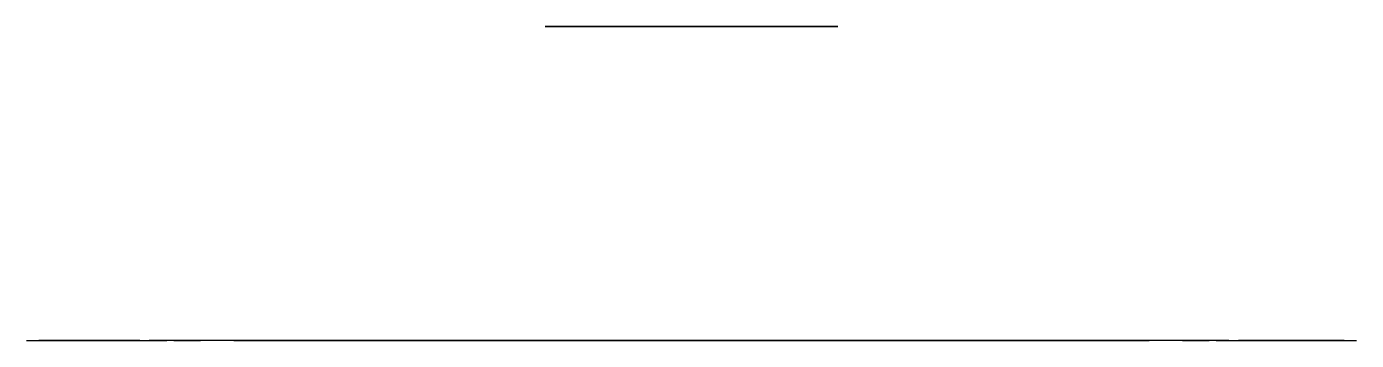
# Model space of a CAD drawing. Header units: millimetres. Extents: x -30.8 to 30.8, y -4 to 10.6.
import ezdxf

# ---------------------------------------------------------------- set-up
doc = ezdxf.new("R2010")
doc.units = ezdxf.units.MM
doc.header["$MEASUREMENT"] = 0
doc.layers.add('left Copy 1 - Core v1_Sketch1', color=7, linetype='Continuous')
doc.layers.add('left Copy 1 - Core v1_Sketch2', color=7, linetype='Continuous')

msp = doc.modelspace()

# ---------------------------------------------------------------- linework, layer by layer
at = {"layer": 'left Copy 1 - Core v1_Sketch1'}
for p, q in [((6.777, 10.555, -42.727), (-6.777, 10.555, -42.727)), ((-6.777, 10.555, -42.727), (-6.453, 10.555, -42.474)), ((-6.453, 10.555, -42.474), (-6.453, 10.555, -28.455)), ((-6.453, 10.555, -28.455), (6.453, 10.555, -28.455)), ((-4.293, 10.555, -35.724), (4.293, 10.555, -35.724)), ((0, 10.555, -42.727), (0, 10.555, -35.724)), ((6.453, 10.555, -42.474), (6.777, 10.555, -42.727)), ((6.453, 10.555, -28.455), (6.453, 10.555, -42.474))]:
    msp.add_line(p, q, dxfattribs=at)
for p in [(0, 10.555, 0), (0, 10.555, -39.225)]:
    msp.add_point(p, dxfattribs=at)
at = {"layer": 'left Copy 1 - Core v1_Sketch2'}
for p, q in [((-30.795, -4, -22.284), (-24.296, -4, -21.138)), ((-30.233, -4, 3.323), (-26.739, -4, -16.492)), ((-25.544, -4, 4.15), (-30.233, -4, 3.323)), ((-24.241, -4, 3.905), (-25.114, -4, 3.905)), ((-24.241, -4, -3.204), (-24.241, -4, 3.905)), ((-23.969, -4, -30.512), (-23.845, -4, -31.213)), ((-23.927, -4, -21.784), (-22.735, -4, -28.545)), ((-22.735, -4, -28.545), (-23.903, -4, -30.213)), ((23.35, -4, -9.095), (-23.35, -4, -9.095)), ((-23.35, -4, -9.095), (-23.35, -4, -6.873)), ((-21.19, -4, -42.727), (21.19, -4, -42.727)), ((-16.8, -4, -34.595), (-16.8, -4, -31.081)), ((15.775, -4, -35.095), (-15.775, -4, -35.095)), ((-13.834, -4, -29.295), (-7.875, -4, -29.295)), ((7.875, -4, -29.295), (13.834, -4, -29.295)), ((16.8, -4, -31.081), (16.8, -4, -34.595)), ((22.735, -4, -28.545), (23.927, -4, -21.784)), ((23.903, -4, -30.213), (22.735, -4, -28.545)), ((23.35, -4, -6.873), (23.35, -4, -9.095)), ((23.845, -4, -31.213), (23.969, -4, -30.512)), ((24.886, -4, 3.905), (24.241, -4, 3.905)), ((24.241, -4, 3.905), (24.241, -4, -3.204)), ((24.296, -4, -21.138), (30.795, -4, -22.284)), ((30.233, -4, 3.323), (25.335, -4, 4.187)), ((26.739, -4, -16.492), (30.233, -4, 3.323))]:
    msp.add_line(p, q, dxfattribs=at)
at = {"layer": 'left Copy 1 - Core v1_Sketch2', "extrusion": (0, -1, -1e-16)}
for centre in [(-16.058, -28.957, 4), (16.058, -28.957, 4)]:
    msp.add_circle(centre, 1.65, dxfattribs=at)
at = {"layer": 'left Copy 1 - Core v1_Sketch2', "extrusion": (0, 1, -1e-16)}
msp.add_circle((10, -19.595, -4), 1.9, dxfattribs=at)
at = {"layer": 'left Copy 1 - Core v1_Sketch2', "extrusion": (0, -1, 0)}
for radius in [2.35, 1.7]:
    msp.add_circle((0, -39.225, 4), radius, dxfattribs=at)
at = {"layer": 'left Copy 1 - Core v1_Sketch2', "extrusion": (0, -1, 1e-16)}
msp.add_circle((10, -19.595, 4), 1.9, dxfattribs=at)
at = {"layer": 'left Copy 1 - Core v1_Sketch2', "extrusion": (0, -1, 0)}
for centre, radius, start, end in [((-31.663, -17.36, 4), 5, 280, 10), ((-25.114, 4.405, 4), 0.5, 210.69762, 270), ((-25.01, -21.975, 4), 1.1, 10, 49.5212), ((-31.35, -6.873, 4), 8, 0, 27.30162), ((31.35, -6.873, 4), 8, 152.69838, 180), ((25.01, -21.975, 4), 1.1, 130.4788, 170), ((24.886, 4.405, 4), 0.5, 270, 334.09898)]:
    msp.add_arc(centre, radius, start, end, dxfattribs=at)
at = {"layer": 'left Copy 1 - Core v1_Sketch2', "extrusion": (-4.5e-15, -1, 3.2e-15)}
msp.add_arc((-23.575, -30.442, 4), 0.4, 145, 190, dxfattribs=at)
at = {"layer": 'left Copy 1 - Core v1_Sketch2', "extrusion": (-1.97e-14, -1, -5.64e-14)}
msp.add_arc((-16.058, -28.957, 4), 2.25, 250.75456, 351.36093, dxfattribs=at)
at = {"layer": 'left Copy 1 - Core v1_Sketch2', "extrusion": (-5.9e-14, -1, -9e-15)}
msp.add_arc((16.058, -28.957, 4), 2.25, 188.63907, 289.24544, dxfattribs=at)
at = {"layer": 'left Copy 1 - Core v1_Sketch2', "extrusion": (1.4e-15, -1, -2e-16)}
msp.add_arc((23.575, -30.442, 4), 0.4, 350, 35, dxfattribs=at)
at = {"layer": 'left Copy 1 - Core v1_Sketch2', "extrusion": (-1e-16, -1, 0)}
msp.add_arc((31.663, -17.36, 4), 5, 170, 260, dxfattribs=at)
at = {"layer": 'left Copy 1 - Core v1_Sketch2', "extrusion": (0, -1, 0)}
for centre, major_axis, ratio, start_param, end_param in [((-8.266, -4, -39.846), (-0.983, 0, -10.524), 0.775121, 2.914744, 3.213913), ((7.661, -4, -35.921), (-2.979, 0, -5.978), 0.959528, 3.587616, 3.965971)]:
    msp.add_ellipse(centre, major_axis=major_axis, ratio=ratio, start_param=start_param, end_param=end_param, dxfattribs=at)
at = {"layer": 'left Copy 1 - Core v1_Sketch2', "extrusion": (-2.39e-14, 1, -4.9e-15)}
msp.add_open_spline([(-22.195, -4, -39.228), (-22.509, -4, -37.972), (-22.788, -4, -36.708), (-23.334, -4, -34.034), (-23.596, -4, -32.625), (-23.845, -4, -31.213)], degree=3, knots=[0.0001543, 0.0001543, 0.0001543, 0.0001543, 0.3885805, 0.3885805, 0.8186745, 0.8186745, 0.8186745, 0.8186745], dxfattribs=at)
at = {"layer": 'left Copy 1 - Core v1_Sketch2', "extrusion": (-1.1e-14, 1, -3.7e-15)}
msp.add_open_spline([(-21.19, -4, -42.727), (-21.573, -4, -41.576), (-21.894, -4, -40.404), (-22.194, -4, -39.228)], degree=3, dxfattribs=at)
at = {"layer": 'left Copy 1 - Core v1_Sketch2', "extrusion": (0, 1, 0)}
for points, knots in [([(-16.8, -4, -34.595), (-16.623, -4, -34.734), (-16.409, -4, -34.9), (-16.077, -4, -35.051), (-15.915, -4, -35.095), (-15.775, -4, -35.095)], [0, 0, 0, 0, 0.0675887, 0.0675887, 0.1095193, 0.1095193, 0.1095193, 0.1095193]), ([(15.775, -4, -35.095), (15.915, -4, -35.095), (16.077, -4, -35.051), (16.409, -4, -34.9), (16.623, -4, -34.734), (16.8, -4, -34.595)], [0.2715598, 0.2715598, 0.2715598, 0.2715598, 0.3134904, 0.3134904, 0.3810791, 0.3810791, 0.3810791, 0.3810791])]:
    msp.add_open_spline(points, degree=3, knots=knots, dxfattribs=at)
at = {"layer": 'left Copy 1 - Core v1_Sketch2'}
msp.add_open_spline([(-5.473, -4, -29.763), (-4.6, -4, -30.115), (-3.709, -4, -30.404), (-2.795, -4, -30.604), (-1.882, -4, -30.803), (-0.947, -4, -30.914), (-0.013, -4, -30.914), (1.856, -4, -30.912), (3.724, -4, -30.467), (5.473, -4, -29.763)], degree=3, knots=[0, 0, 0, 0, 0.00282317, 0.00282317, 0.00282317, 0.00564635, 0.00564635, 0.00564635, 0.01129269, 0.01129269, 0.01129269, 0.01129269], dxfattribs=at)
at = {"layer": 'left Copy 1 - Core v1_Sketch2', "extrusion": (5.5e-15, 1, -1.8e-15)}
msp.add_open_spline([(22.194, -4, -39.228), (21.894, -4, -40.404), (21.573, -4, -41.576), (21.19, -4, -42.727)], degree=3, dxfattribs=at)
at = {"layer": 'left Copy 1 - Core v1_Sketch2', "extrusion": (2.32e-14, 1, -4.8e-15)}
msp.add_open_spline([(23.845, -4, -31.213), (23.608, -4, -32.557), (23.359, -4, -33.898), (22.818, -4, -36.572), (22.526, -4, -37.905), (22.195, -4, -39.228)], degree=3, knots=[0, 0, 0, 0, 0.4093372, 0.4093372, 0.8185201, 0.8185201, 0.8185201, 0.8185201], dxfattribs=at)
at = {"layer": 'left Copy 1 - Core v1_Sketch2'}
msp.add_point((0, -4), dxfattribs=at)

doc.saveas('drawing.dxf')
